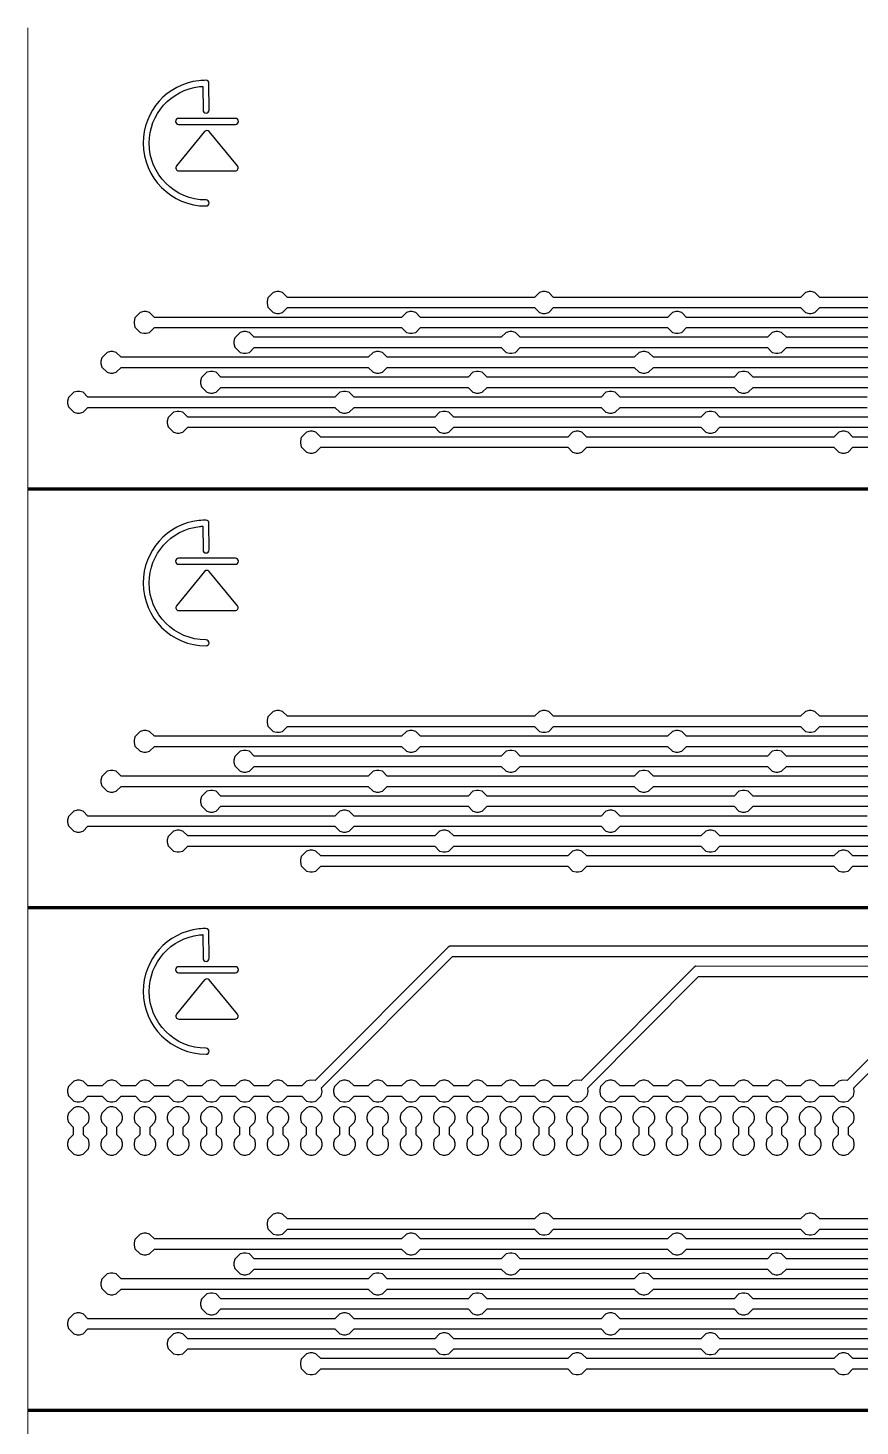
# Model space of a CAD drawing. Header units: millimetres. Extents: x -2 to 222, y 0 to 275.
# Drawn here: x -2 to 77.4, y 141.5 to 275 of the extents above; entities that cross this region are included whole.
import ezdxf

# ---------------------------------------------------------------- set-up
doc = ezdxf.new("R2010")
doc.units = ezdxf.units.MM
doc.layers.get('0').update_dxf_attribs({"linetype": 'CONTINUOUS', "lineweight": 5, "true_color": 0xffffff})
for name, color, linetype, lineweight, true_color in [('bottom', 1, 'CONTINUOUS', 25, 0xff0000), ('he_logo', 7, 'CONTINUOUS', 25, 0x000000), ('rezanje', 3, 'CONTINUOUS', 200, 0x00ff00)]:
    doc.layers.add(name, color=color, linetype=linetype, lineweight=lineweight, true_color=true_color)

msp = doc.modelspace()

# ---------------------------------------------------------------- linework, layer by layer
msp.add_line((-2, 0), (-2, 275))
at = {"layer": 'bottom'}
for points in [[(97.155, 249.272), (73.575333, 249.272), (73.109667, 249.737667), (72.771, 249.822333), (72.559333, 249.822333), (72.220667, 249.737667), (71.755, 249.272), (48.175333, 249.272), (47.709667, 249.737667), (47.371, 249.822333), (47.159333, 249.822333), (46.820667, 249.737667), (46.355, 249.272), (22.775333, 249.272), (22.309667, 249.737667), (21.971, 249.822333), (21.759333, 249.822333), (21.420667, 249.737667), (20.912667, 249.229667), (20.828, 248.891), (20.828, 248.679333), (20.912667, 248.340667), (21.420667, 247.832667), (21.759333, 247.748), (21.971, 247.748), (22.309667, 247.832667), (22.775333, 248.298333), (46.355, 248.298333), (46.820667, 247.832667), (47.159333, 247.748), (47.371, 247.748), (47.709667, 247.832667), (48.175333, 248.298333), (71.755, 248.298333), (72.220667, 247.832667), (72.559333, 247.748), (72.771, 247.748), (73.109667, 247.832667), (73.575333, 248.298333), (97.155, 248.298333)], [(84.455, 247.367), (60.875333, 247.367), (60.409667, 247.832667), (60.071, 247.917333), (59.859333, 247.917333), (59.520667, 247.832667), (59.055, 247.367), (35.475333, 247.367), (35.009667, 247.832667), (34.671, 247.917333), (34.459333, 247.917333), (34.120667, 247.832667), (33.655, 247.367), (10.075333, 247.367), (9.609667, 247.832667), (9.271, 247.917333), (9.059333, 247.917333), (8.720667, 247.832667), (8.212667, 247.324667), (8.128, 246.986), (8.128, 246.774333), (8.212667, 246.435667), (8.720667, 245.927667), (9.059333, 245.843), (9.271, 245.843), (9.609667, 245.927667), (10.075333, 246.393333), (33.655, 246.393333), (34.120667, 245.927667), (34.459333, 245.843), (34.671, 245.843), (35.009667, 245.927667), (35.475333, 246.393333), (59.055, 246.393333), (59.520667, 245.927667), (59.859333, 245.843), (60.071, 245.843), (60.409667, 245.927667), (60.875333, 246.393333), (84.455, 246.393333)], [(93.98, 245.462), (70.400333, 245.462), (69.934667, 245.927667), (69.596, 246.012333), (69.384333, 246.012333), (69.045667, 245.927667), (68.58, 245.462), (45.000333, 245.462), (44.534667, 245.927667), (44.196, 246.012333), (43.984333, 246.012333), (43.645667, 245.927667), (43.18, 245.462), (19.600333, 245.462), (19.134667, 245.927667), (18.796, 246.012333), (18.584333, 246.012333), (18.245667, 245.927667), (17.737667, 245.419667), (17.653, 245.081), (17.653, 244.869333), (17.737667, 244.530667), (18.245667, 244.022667), (18.584333, 243.938), (18.796, 243.938), (19.134667, 244.022667), (19.600333, 244.488333), (43.18, 244.488333), (43.645667, 244.022667), (43.984333, 243.938), (44.196, 243.938), (44.534667, 244.022667), (45.000333, 244.488333), (68.58, 244.488333), (69.045667, 244.022667), (69.384333, 243.938), (69.596, 243.938), (69.934667, 244.022667), (70.400333, 244.488333), (93.98, 244.488333)], [(81.28, 243.557), (57.700333, 243.557), (57.234667, 244.022667), (56.896, 244.107333), (56.684333, 244.107333), (56.345667, 244.022667), (55.88, 243.557), (32.300333, 243.557), (31.834667, 244.022667), (31.496, 244.107333), (31.284333, 244.107333), (30.945667, 244.022667), (30.48, 243.557), (6.900333, 243.557), (6.434667, 244.022667), (6.096, 244.107333), (5.884333, 244.107333), (5.545667, 244.022667), (5.037667, 243.514667), (4.953, 243.176), (4.953, 242.964333), (5.037667, 242.625667), (5.545667, 242.117667), (5.884333, 242.033), (6.096, 242.033), (6.434667, 242.117667), (6.900333, 242.583333), (30.48, 242.583333), (30.945667, 242.117667), (31.284333, 242.033), (31.496, 242.033), (31.834667, 242.117667), (32.300333, 242.583333), (55.88, 242.583333), (56.345667, 242.117667), (56.684333, 242.033), (56.896, 242.033), (57.234667, 242.117667), (57.700333, 242.583333), (81.28, 242.583333)], [(90.805, 241.652), (67.225333, 241.652), (66.759667, 242.117667), (66.421, 242.202333), (66.209333, 242.202333), (65.870667, 242.117667), (65.405, 241.652), (41.825333, 241.652), (41.359667, 242.117667), (41.021, 242.202333), (40.809333, 242.202333), (40.470667, 242.117667), (40.005, 241.652), (16.425333, 241.652), (15.959667, 242.117667), (15.621, 242.202333), (15.409333, 242.202333), (15.070667, 242.117667), (14.562667, 241.609667), (14.478, 241.271), (14.478, 241.059333), (14.562667, 240.720667), (15.070667, 240.212667), (15.409333, 240.128), (15.621, 240.128), (15.959667, 240.212667), (16.425333, 240.678333), (40.005, 240.678333), (40.470667, 240.212667), (40.809333, 240.128), (41.021, 240.128), (41.359667, 240.212667), (41.825333, 240.678333), (65.405, 240.678333), (65.870667, 240.212667), (66.209333, 240.128), (66.421, 240.128), (66.759667, 240.212667), (67.225333, 240.678333), (90.805, 240.678333)], [(78.105, 239.747), (54.525333, 239.747), (54.059667, 240.212667), (53.721, 240.297333), (53.509333, 240.297333), (53.170667, 240.212667), (52.705, 239.747), (29.125333, 239.747), (28.659667, 240.212667), (28.321, 240.297333), (28.109333, 240.297333), (27.770667, 240.212667), (27.305, 239.747), (3.725333, 239.747), (3.259667, 240.212667), (2.921, 240.297333), (2.709333, 240.297333), (2.370667, 240.212667), (1.862667, 239.704667), (1.778, 239.366), (1.778, 239.154333), (1.862667, 238.815667), (2.370667, 238.307667), (2.709333, 238.223), (2.921, 238.223), (3.259667, 238.307667), (3.725333, 238.773333), (27.305, 238.773333), (27.770667, 238.307667), (28.109333, 238.223), (28.321, 238.223), (28.659667, 238.307667), (29.125333, 238.773333), (52.705, 238.773333), (53.170667, 238.307667), (53.509333, 238.223), (53.721, 238.223), (54.059667, 238.307667), (54.525333, 238.773333), (78.105, 238.773333)], [(87.63, 237.842), (64.050333, 237.842), (63.584667, 238.307667), (63.246, 238.392333), (63.034333, 238.392333), (62.695667, 238.307667), (62.23, 237.842), (38.650333, 237.842), (38.184667, 238.307667), (37.846, 238.392333), (37.634333, 238.392333), (37.295667, 238.307667), (36.83, 237.842), (13.250333, 237.842), (12.784667, 238.307667), (12.446, 238.392333), (12.234333, 238.392333), (11.895667, 238.307667), (11.387667, 237.799667), (11.303, 237.461), (11.303, 237.249333), (11.387667, 236.910667), (11.895667, 236.402667), (12.234333, 236.318), (12.446, 236.318), (12.784667, 236.402667), (13.250333, 236.868333), (36.83, 236.868333), (37.295667, 236.402667), (37.634333, 236.318), (37.846, 236.318), (38.184667, 236.402667), (38.650333, 236.868333), (62.23, 236.868333), (62.695667, 236.402667), (63.034333, 236.318), (63.246, 236.318), (63.584667, 236.402667), (64.050333, 236.868333), (87.63, 236.868333)], [(100.33, 235.937), (76.750333, 235.937), (76.284667, 236.402667), (75.946, 236.487333), (75.734333, 236.487333), (75.395667, 236.402667), (74.93, 235.937), (51.350333, 235.937), (50.884667, 236.402667), (50.546, 236.487333), (50.334333, 236.487333), (49.995667, 236.402667), (49.53, 235.937), (25.950333, 235.937), (25.484667, 236.402667), (25.146, 236.487333), (24.934333, 236.487333), (24.595667, 236.402667), (24.087667, 235.894667), (24.003, 235.556), (24.003, 235.344333), (24.087667, 235.005667), (24.595667, 234.497667), (24.934333, 234.413), (25.146, 234.413), (25.484667, 234.497667), (25.950333, 234.963333), (49.53, 234.963333), (49.995667, 234.497667), (50.334333, 234.413), (50.546, 234.413), (50.884667, 234.497667), (51.350333, 234.963333), (74.93, 234.963333), (75.395667, 234.497667), (75.734333, 234.413), (75.946, 234.413), (76.284667, 234.497667), (76.750333, 234.963333), (100.33, 234.963333)], [(97.155, 209.272), (73.575333, 209.272), (73.109667, 209.737667), (72.771, 209.822333), (72.559333, 209.822333), (72.220667, 209.737667), (71.755, 209.272), (48.175333, 209.272), (47.709667, 209.737667), (47.371, 209.822333), (47.159333, 209.822333), (46.820667, 209.737667), (46.355, 209.272), (22.775333, 209.272), (22.309667, 209.737667), (21.971, 209.822333), (21.759333, 209.822333), (21.420667, 209.737667), (20.912667, 209.229667), (20.828, 208.891), (20.828, 208.679333), (20.912667, 208.340667), (21.420667, 207.832667), (21.759333, 207.748), (21.971, 207.748), (22.309667, 207.832667), (22.775333, 208.298333), (46.355, 208.298333), (46.820667, 207.832667), (47.159333, 207.748), (47.371, 207.748), (47.709667, 207.832667), (48.175333, 208.298333), (71.755, 208.298333), (72.220667, 207.832667), (72.559333, 207.748), (72.771, 207.748), (73.109667, 207.832667), (73.575333, 208.298333), (97.155, 208.298333)], [(84.455, 207.367), (60.875333, 207.367), (60.409667, 207.832667), (60.071, 207.917333), (59.859333, 207.917333), (59.520667, 207.832667), (59.055, 207.367), (35.475333, 207.367), (35.009667, 207.832667), (34.671, 207.917333), (34.459333, 207.917333), (34.120667, 207.832667), (33.655, 207.367), (10.075333, 207.367), (9.609667, 207.832667), (9.271, 207.917333), (9.059333, 207.917333), (8.720667, 207.832667), (8.212667, 207.324667), (8.128, 206.986), (8.128, 206.774333), (8.212667, 206.435667), (8.720667, 205.927667), (9.059333, 205.843), (9.271, 205.843), (9.609667, 205.927667), (10.075333, 206.393333), (33.655, 206.393333), (34.120667, 205.927667), (34.459333, 205.843), (34.671, 205.843), (35.009667, 205.927667), (35.475333, 206.393333), (59.055, 206.393333), (59.520667, 205.927667), (59.859333, 205.843), (60.071, 205.843), (60.409667, 205.927667), (60.875333, 206.393333), (84.455, 206.393333)], [(93.98, 205.462), (70.400333, 205.462), (69.934667, 205.927667), (69.596, 206.012333), (69.384333, 206.012333), (69.045667, 205.927667), (68.58, 205.462), (45.000333, 205.462), (44.534667, 205.927667), (44.196, 206.012333), (43.984333, 206.012333), (43.645667, 205.927667), (43.18, 205.462), (19.600333, 205.462), (19.134667, 205.927667), (18.796, 206.012333), (18.584333, 206.012333), (18.245667, 205.927667), (17.737667, 205.419667), (17.653, 205.081), (17.653, 204.869333), (17.737667, 204.530667), (18.245667, 204.022667), (18.584333, 203.938), (18.796, 203.938), (19.134667, 204.022667), (19.600333, 204.488333), (43.18, 204.488333), (43.645667, 204.022667), (43.984333, 203.938), (44.196, 203.938), (44.534667, 204.022667), (45.000333, 204.488333), (68.58, 204.488333), (69.045667, 204.022667), (69.384333, 203.938), (69.596, 203.938), (69.934667, 204.022667), (70.400333, 204.488333), (93.98, 204.488333)], [(81.28, 203.557), (57.700333, 203.557), (57.234667, 204.022667), (56.896, 204.107333), (56.684333, 204.107333), (56.345667, 204.022667), (55.88, 203.557), (32.300333, 203.557), (31.834667, 204.022667), (31.496, 204.107333), (31.284333, 204.107333), (30.945667, 204.022667), (30.48, 203.557), (6.900333, 203.557), (6.434667, 204.022667), (6.096, 204.107333), (5.884333, 204.107333), (5.545667, 204.022667), (5.037667, 203.514667), (4.953, 203.176), (4.953, 202.964333), (5.037667, 202.625667), (5.545667, 202.117667), (5.884333, 202.033), (6.096, 202.033), (6.434667, 202.117667), (6.900333, 202.583333), (30.48, 202.583333), (30.945667, 202.117667), (31.284333, 202.033), (31.496, 202.033), (31.834667, 202.117667), (32.300333, 202.583333), (55.88, 202.583333), (56.345667, 202.117667), (56.684333, 202.033), (56.896, 202.033), (57.234667, 202.117667), (57.700333, 202.583333), (81.28, 202.583333)], [(90.805, 201.652), (67.225333, 201.652), (66.759667, 202.117667), (66.421, 202.202333), (66.209333, 202.202333), (65.870667, 202.117667), (65.405, 201.652), (41.825333, 201.652), (41.359667, 202.117667), (41.021, 202.202333), (40.809333, 202.202333), (40.470667, 202.117667), (40.005, 201.652), (16.425333, 201.652), (15.959667, 202.117667), (15.621, 202.202333), (15.409333, 202.202333), (15.070667, 202.117667), (14.562667, 201.609667), (14.478, 201.271), (14.478, 201.059333), (14.562667, 200.720667), (15.070667, 200.212667), (15.409333, 200.128), (15.621, 200.128), (15.959667, 200.212667), (16.425333, 200.678333), (40.005, 200.678333), (40.470667, 200.212667), (40.809333, 200.128), (41.021, 200.128), (41.359667, 200.212667), (41.825333, 200.678333), (65.405, 200.678333), (65.870667, 200.212667), (66.209333, 200.128), (66.421, 200.128), (66.759667, 200.212667), (67.225333, 200.678333), (90.805, 200.678333)], [(78.105, 199.747), (54.525333, 199.747), (54.059667, 200.212667), (53.721, 200.297333), (53.509333, 200.297333), (53.170667, 200.212667), (52.705, 199.747), (29.125333, 199.747), (28.659667, 200.212667), (28.321, 200.297333), (28.109333, 200.297333), (27.770667, 200.212667), (27.305, 199.747), (3.725333, 199.747), (3.259667, 200.212667), (2.921, 200.297333), (2.709333, 200.297333), (2.370667, 200.212667), (1.862667, 199.704667), (1.778, 199.366), (1.778, 199.154333), (1.862667, 198.815667), (2.370667, 198.307667), (2.709333, 198.223), (2.921, 198.223), (3.259667, 198.307667), (3.725333, 198.773333), (27.305, 198.773333), (27.770667, 198.307667), (28.109333, 198.223), (28.321, 198.223), (28.659667, 198.307667), (29.125333, 198.773333), (52.705, 198.773333), (53.170667, 198.307667), (53.509333, 198.223), (53.721, 198.223), (54.059667, 198.307667), (54.525333, 198.773333), (78.105, 198.773333)], [(87.63, 197.842), (64.050333, 197.842), (63.584667, 198.307667), (63.246, 198.392333), (63.034333, 198.392333), (62.695667, 198.307667), (62.23, 197.842), (38.650333, 197.842), (38.184667, 198.307667), (37.846, 198.392333), (37.634333, 198.392333), (37.295667, 198.307667), (36.83, 197.842), (13.250333, 197.842), (12.784667, 198.307667), (12.446, 198.392333), (12.234333, 198.392333), (11.895667, 198.307667), (11.387667, 197.799667), (11.303, 197.461), (11.303, 197.249333), (11.387667, 196.910667), (11.895667, 196.402667), (12.234333, 196.318), (12.446, 196.318), (12.784667, 196.402667), (13.250333, 196.868333), (36.83, 196.868333), (37.295667, 196.402667), (37.634333, 196.318), (37.846, 196.318), (38.184667, 196.402667), (38.650333, 196.868333), (62.23, 196.868333), (62.695667, 196.402667), (63.034333, 196.318), (63.246, 196.318), (63.584667, 196.402667), (64.050333, 196.868333), (87.63, 196.868333)], [(100.33, 195.937), (76.750333, 195.937), (76.284667, 196.402667), (75.946, 196.487333), (75.734333, 196.487333), (75.395667, 196.402667), (74.93, 195.937), (51.350333, 195.937), (50.884667, 196.402667), (50.546, 196.487333), (50.334333, 196.487333), (49.995667, 196.402667), (49.53, 195.937), (25.950333, 195.937), (25.484667, 196.402667), (25.146, 196.487333), (24.934333, 196.487333), (24.595667, 196.402667), (24.087667, 195.894667), (24.003, 195.556), (24.003, 195.344333), (24.087667, 195.005667), (24.595667, 194.497667), (24.934333, 194.413), (25.146, 194.413), (25.484667, 194.497667), (25.950333, 194.963333), (49.53, 194.963333), (49.995667, 194.497667), (50.334333, 194.413), (50.546, 194.413), (50.884667, 194.497667), (51.350333, 194.963333), (74.93, 194.963333), (75.395667, 194.497667), (75.734333, 194.413), (75.946, 194.413), (76.284667, 194.497667), (76.750333, 194.963333), (100.33, 194.963333)], [(38.269333, 187.307), (38.269333, 187.307), (38.1, 187.222333), (25.4, 174.48), (24.976667, 174.522333), (24.595667, 174.437667), (24.13, 173.972), (22.775333, 173.972), (22.309667, 174.437667), (21.971, 174.522333), (21.759333, 174.522333), (21.420667, 174.437667), (20.955, 173.972), (19.600333, 173.972), (19.134667, 174.437667), (18.796, 174.522333), (18.584333, 174.522333), (18.245667, 174.437667), (17.78, 173.972), (16.425333, 173.972), (15.959667, 174.437667), (15.621, 174.522333), (15.409333, 174.522333), (15.070667, 174.437667), (14.605, 173.972), (13.250333, 173.972), (12.784667, 174.437667), (12.446, 174.522333), (12.234333, 174.522333), (11.895667, 174.437667), (11.43, 173.972), (10.075333, 173.972), (9.609667, 174.437667), (9.271, 174.522333), (9.059333, 174.522333), (8.720667, 174.437667), (8.255, 173.972), (6.900333, 173.972), (6.434667, 174.437667), (6.096, 174.522333), (5.884333, 174.522333), (5.545667, 174.437667), (5.08, 173.972), (3.725333, 173.972), (3.259667, 174.437667), (2.921, 174.522333), (2.709333, 174.522333), (2.370667, 174.437667), (1.862667, 173.929667), (1.778, 173.591), (1.778, 173.379333), (1.862667, 173.040667), (2.370667, 172.532667), (2.709333, 172.448), (2.921, 172.448), (3.259667, 172.532667), (3.725333, 172.998333), (5.08, 172.998333), (5.545667, 172.532667), (5.884333, 172.448), (6.096, 172.448), (6.434667, 172.532667), (6.900333, 172.998333), (8.255, 172.998333), (8.720667, 172.532667), (9.059333, 172.448), (9.271, 172.448), (9.609667, 172.532667), (10.075333, 172.998333), (11.43, 172.998333), (11.895667, 172.532667), (12.234333, 172.448), (12.446, 172.448), (12.784667, 172.532667), (13.250333, 172.998333), (14.605, 172.998333), (15.070667, 172.532667), (15.409333, 172.448), (15.621, 172.448), (15.959667, 172.532667), (16.425333, 172.998333), (17.78, 172.998333), (18.245667, 172.532667), (18.584333, 172.448), (18.796, 172.448), (19.134667, 172.532667), (19.600333, 172.998333), (20.955, 172.998333), (21.420667, 172.532667), (21.759333, 172.448), (21.971, 172.448), (22.309667, 172.532667), (22.775333, 172.998333), (24.13, 172.998333), (24.595667, 172.532667), (24.934333, 172.448), (25.146, 172.448), (25.484667, 172.532667), (25.992667, 173.040667), (26.077333, 173.421667), (26.035, 173.802667), (38.523333, 186.333333), (212.598, 186.333333)], [(213.106, 187.307), (38.269333, 187.307)], [(61.764333, 185.402), (61.764333, 185.402), (61.595, 185.317333), (50.8, 174.48), (50.376667, 174.522333), (49.995667, 174.437667), (49.53, 173.972), (48.175333, 173.972), (47.709667, 174.437667), (47.371, 174.522333), (47.159333, 174.522333), (46.820667, 174.437667), (46.355, 173.972), (45.000333, 173.972), (44.534667, 174.437667), (44.196, 174.522333), (43.984333, 174.522333), (43.645667, 174.437667), (43.18, 173.972), (41.825333, 173.972), (41.359667, 174.437667), (41.021, 174.522333), (40.809333, 174.522333), (40.470667, 174.437667), (40.005, 173.972), (38.650333, 173.972), (38.184667, 174.437667), (37.846, 174.522333), (37.634333, 174.522333), (37.295667, 174.437667), (36.83, 173.972), (35.475333, 173.972), (35.009667, 174.437667), (34.671, 174.522333), (34.459333, 174.522333), (34.120667, 174.437667), (33.655, 173.972), (32.300333, 173.972), (31.834667, 174.437667), (31.496, 174.522333), (31.284333, 174.522333), (30.945667, 174.437667), (30.48, 173.972), (29.125333, 173.972), (28.659667, 174.437667), (28.321, 174.522333), (28.109333, 174.522333), (27.770667, 174.437667), (27.262667, 173.929667), (27.178, 173.591), (27.178, 173.379333), (27.262667, 173.040667), (27.770667, 172.532667), (28.109333, 172.448), (28.321, 172.448), (28.659667, 172.532667), (29.125333, 172.998333), (30.48, 172.998333), (30.945667, 172.532667), (31.284333, 172.448), (31.496, 172.448), (31.834667, 172.532667), (32.300333, 172.998333), (33.655, 172.998333), (34.120667, 172.532667), (34.459333, 172.448), (34.671, 172.448), (35.009667, 172.532667), (35.475333, 172.998333), (36.83, 172.998333), (37.295667, 172.532667), (37.634333, 172.448), (37.846, 172.448), (38.184667, 172.532667), (38.650333, 172.998333), (40.005, 172.998333), (40.470667, 172.532667), (40.809333, 172.448), (41.021, 172.448), (41.359667, 172.532667), (41.825333, 172.998333), (43.18, 172.998333), (43.645667, 172.532667), (43.984333, 172.448), (44.196, 172.448), (44.534667, 172.532667), (45.000333, 172.998333), (46.355, 172.998333), (46.820667, 172.532667), (47.159333, 172.448), (47.371, 172.448), (47.709667, 172.532667), (48.175333, 172.998333), (49.53, 172.998333), (49.995667, 172.532667), (50.334333, 172.448), (50.546, 172.448), (50.884667, 172.532667), (51.392667, 173.040667), (51.477333, 173.421667), (51.435, 173.802667), (62.018333, 184.428333), (212.217, 184.428333)], [(212.555667, 185.359667), (61.764333, 185.402)], [(85.09, 183.412333), (76.2, 174.48), (75.776667, 174.522333), (75.395667, 174.437667), (74.93, 173.972), (73.575333, 173.972), (73.109667, 174.437667), (72.771, 174.522333), (72.559333, 174.522333), (72.220667, 174.437667), (71.755, 173.972), (70.400333, 173.972), (69.934667, 174.437667), (69.596, 174.522333), (69.384333, 174.522333), (69.045667, 174.437667), (68.58, 173.972), (67.225333, 173.972), (66.759667, 174.437667), (66.421, 174.522333), (66.209333, 174.522333), (65.870667, 174.437667), (65.405, 173.972), (64.050333, 173.972), (63.584667, 174.437667), (63.246, 174.522333), (63.034333, 174.522333), (62.695667, 174.437667), (62.23, 173.972), (60.875333, 173.972), (60.409667, 174.437667), (60.071, 174.522333), (59.859333, 174.522333), (59.520667, 174.437667), (59.055, 173.972), (57.700333, 173.972), (57.234667, 174.437667), (56.896, 174.522333), (56.684333, 174.522333), (56.345667, 174.437667), (55.88, 173.972), (54.525333, 173.972), (54.059667, 174.437667), (53.721, 174.522333), (53.509333, 174.522333), (53.170667, 174.437667), (52.662667, 173.929667), (52.578, 173.591), (52.578, 173.379333), (52.662667, 173.040667), (53.170667, 172.532667), (53.509333, 172.448), (53.721, 172.448), (54.059667, 172.532667), (54.525333, 172.998333), (55.88, 172.998333), (56.345667, 172.532667), (56.684333, 172.448), (56.896, 172.448), (57.234667, 172.532667), (57.700333, 172.998333), (59.055, 172.998333), (59.520667, 172.532667), (59.859333, 172.448), (60.071, 172.448), (60.409667, 172.532667), (60.875333, 172.998333), (62.23, 172.998333), (62.695667, 172.532667), (63.034333, 172.448), (63.246, 172.448), (63.584667, 172.532667), (64.050333, 172.998333), (65.405, 172.998333), (65.870667, 172.532667), (66.209333, 172.448), (66.421, 172.448), (66.759667, 172.532667), (67.225333, 172.998333), (68.58, 172.998333), (69.045667, 172.532667), (69.384333, 172.448), (69.596, 172.448), (69.934667, 172.532667), (70.400333, 172.998333), (71.755, 172.998333), (72.220667, 172.532667), (72.559333, 172.448), (72.771, 172.448), (73.109667, 172.532667), (73.575333, 172.998333), (74.93, 172.998333), (75.395667, 172.532667), (75.734333, 172.448), (75.946, 172.448), (76.284667, 172.532667), (76.792667, 173.040667), (76.877333, 173.421667), (76.835, 173.802667), (85.513333, 182.523333)], [(2.624667, 171.982333), (2.624667, 171.982333), (2.370667, 171.897667), (1.862667, 171.389667), (1.778, 171.051), (1.778, 170.839333), (1.862667, 170.500667), (2.328333, 170.035), (2.328333, 169.315333), (1.862667, 168.849667), (1.778, 168.511), (1.778, 168.299333), (1.862667, 167.960667), (2.370667, 167.452667), (2.709333, 167.368), (2.921, 167.368), (3.259667, 167.452667), (3.767667, 167.960667), (3.852333, 168.299333), (3.852333, 168.511), (3.767667, 168.849667), (3.302, 169.315333), (3.302, 170.035), (3.767667, 170.500667), (3.852333, 170.839333), (3.852333, 171.051), (3.767667, 171.389667), (3.259667, 171.897667), (2.921, 171.982333), (2.624667, 171.982333)], [(5.799667, 171.982333), (5.799667, 171.982333), (5.545667, 171.897667), (5.037667, 171.389667), (4.953, 171.051), (4.953, 170.839333), (5.037667, 170.500667), (5.503333, 170.035), (5.503333, 169.315333), (5.037667, 168.849667), (4.953, 168.511), (4.953, 168.299333), (5.037667, 167.960667), (5.545667, 167.452667), (5.884333, 167.368), (6.096, 167.368), (6.434667, 167.452667), (6.942667, 167.960667), (7.027333, 168.299333), (7.027333, 168.511), (6.942667, 168.849667), (6.477, 169.315333), (6.477, 170.035), (6.942667, 170.500667), (7.027333, 170.839333), (7.027333, 171.051), (6.942667, 171.389667), (6.434667, 171.897667), (6.096, 171.982333), (5.799667, 171.982333)], [(8.974667, 171.982333), (8.974667, 171.982333), (8.720667, 171.897667), (8.212667, 171.389667), (8.128, 171.051), (8.128, 170.839333), (8.212667, 170.500667), (8.678333, 170.035), (8.678333, 169.315333), (8.212667, 168.849667), (8.128, 168.511), (8.128, 168.299333), (8.212667, 167.960667), (8.720667, 167.452667), (9.059333, 167.368), (9.271, 167.368), (9.609667, 167.452667), (10.117667, 167.960667), (10.202333, 168.299333), (10.202333, 168.511), (10.117667, 168.849667), (9.652, 169.315333), (9.652, 170.035), (10.117667, 170.500667), (10.202333, 170.839333), (10.202333, 171.051), (10.117667, 171.389667), (9.609667, 171.897667), (9.271, 171.982333), (8.974667, 171.982333)], [(12.149667, 171.982333), (12.149667, 171.982333), (11.895667, 171.897667), (11.387667, 171.389667), (11.303, 171.051), (11.303, 170.839333), (11.387667, 170.500667), (11.853333, 170.035), (11.853333, 169.315333), (11.387667, 168.849667), (11.303, 168.511), (11.303, 168.299333), (11.387667, 167.960667), (11.895667, 167.452667), (12.234333, 167.368), (12.446, 167.368), (12.784667, 167.452667), (13.292667, 167.960667), (13.377333, 168.299333), (13.377333, 168.511), (13.292667, 168.849667), (12.827, 169.315333), (12.827, 170.035), (13.292667, 170.500667), (13.377333, 170.839333), (13.377333, 171.051), (13.292667, 171.389667), (12.784667, 171.897667), (12.446, 171.982333), (12.149667, 171.982333)], [(15.324667, 171.982333), (15.324667, 171.982333), (15.070667, 171.897667), (14.562667, 171.389667), (14.478, 171.051), (14.478, 170.839333), (14.562667, 170.500667), (15.028333, 170.035), (15.028333, 169.315333), (14.562667, 168.849667), (14.478, 168.511), (14.478, 168.299333), (14.562667, 167.960667), (15.070667, 167.452667), (15.409333, 167.368), (15.621, 167.368), (15.959667, 167.452667), (16.467667, 167.960667), (16.552333, 168.299333), (16.552333, 168.511), (16.467667, 168.849667), (16.002, 169.315333), (16.002, 170.035), (16.467667, 170.500667), (16.552333, 170.839333), (16.552333, 171.051), (16.467667, 171.389667), (15.959667, 171.897667), (15.621, 171.982333), (15.324667, 171.982333)], [(18.499667, 171.982333), (18.499667, 171.982333), (18.245667, 171.897667), (17.737667, 171.389667), (17.653, 171.051), (17.653, 170.839333), (17.737667, 170.500667), (18.203333, 170.035), (18.203333, 169.315333), (17.737667, 168.849667), (17.653, 168.511), (17.653, 168.299333), (17.737667, 167.960667), (18.245667, 167.452667), (18.584333, 167.368), (18.796, 167.368), (19.134667, 167.452667), (19.642667, 167.960667), (19.727333, 168.299333), (19.727333, 168.511), (19.642667, 168.849667), (19.177, 169.315333), (19.177, 170.035), (19.642667, 170.500667), (19.727333, 170.839333), (19.727333, 171.051), (19.642667, 171.389667), (19.134667, 171.897667), (18.796, 171.982333), (18.499667, 171.982333)], [(21.674667, 171.982333), (21.674667, 171.982333), (21.420667, 171.897667), (20.912667, 171.389667), (20.828, 171.051), (20.828, 170.839333), (20.912667, 170.500667), (21.378333, 170.035), (21.378333, 169.315333), (20.912667, 168.849667), (20.828, 168.511), (20.828, 168.299333), (20.912667, 167.960667), (21.420667, 167.452667), (21.759333, 167.368), (21.971, 167.368), (22.309667, 167.452667), (22.817667, 167.960667), (22.902333, 168.299333), (22.902333, 168.511), (22.817667, 168.849667), (22.352, 169.315333), (22.352, 170.035), (22.817667, 170.500667), (22.902333, 170.839333), (22.902333, 171.051), (22.817667, 171.389667), (22.309667, 171.897667), (21.971, 171.982333), (21.674667, 171.982333)], [(24.849667, 171.982333), (24.849667, 171.982333), (24.595667, 171.897667), (24.087667, 171.389667), (24.003, 171.051), (24.003, 170.839333), (24.087667, 170.500667), (24.553333, 170.035), (24.553333, 169.315333), (24.087667, 168.849667), (24.003, 168.511), (24.003, 168.299333), (24.087667, 167.960667), (24.595667, 167.452667), (24.934333, 167.368), (25.146, 167.368), (25.484667, 167.452667), (25.992667, 167.960667), (26.077333, 168.299333), (26.077333, 168.511), (25.992667, 168.849667), (25.527, 169.315333), (25.527, 170.035), (25.992667, 170.500667), (26.077333, 170.839333), (26.077333, 171.051), (25.992667, 171.389667), (25.484667, 171.897667), (25.146, 171.982333), (24.849667, 171.982333)], [(28.024667, 171.982333), (28.024667, 171.982333), (27.770667, 171.897667), (27.262667, 171.389667), (27.178, 171.051), (27.178, 170.839333), (27.262667, 170.500667), (27.728333, 170.035), (27.728333, 169.315333), (27.262667, 168.849667), (27.178, 168.511), (27.178, 168.299333), (27.262667, 167.960667), (27.770667, 167.452667), (28.109333, 167.368), (28.321, 167.368), (28.659667, 167.452667), (29.167667, 167.960667), (29.252333, 168.299333), (29.252333, 168.511), (29.167667, 168.849667), (28.702, 169.315333), (28.702, 170.035), (29.167667, 170.500667), (29.252333, 170.839333), (29.252333, 171.051), (29.167667, 171.389667), (28.659667, 171.897667), (28.321, 171.982333), (28.024667, 171.982333)], [(31.199667, 171.982333), (31.199667, 171.982333), (30.945667, 171.897667), (30.437667, 171.389667), (30.353, 171.051), (30.353, 170.839333), (30.437667, 170.500667), (30.903333, 170.035), (30.903333, 169.315333), (30.437667, 168.849667), (30.353, 168.511), (30.353, 168.299333), (30.437667, 167.960667), (30.945667, 167.452667), (31.284333, 167.368), (31.496, 167.368), (31.834667, 167.452667), (32.342667, 167.960667), (32.427333, 168.299333), (32.427333, 168.511), (32.342667, 168.849667), (31.877, 169.315333), (31.877, 170.035), (32.342667, 170.500667), (32.427333, 170.839333), (32.427333, 171.051), (32.342667, 171.389667), (31.834667, 171.897667), (31.496, 171.982333), (31.199667, 171.982333)], [(34.374667, 171.982333), (34.374667, 171.982333), (34.120667, 171.897667), (33.612667, 171.389667), (33.528, 171.051), (33.528, 170.839333), (33.612667, 170.500667), (34.078333, 170.035), (34.078333, 169.315333), (33.612667, 168.849667), (33.528, 168.511), (33.528, 168.299333), (33.612667, 167.960667), (34.120667, 167.452667), (34.459333, 167.368), (34.671, 167.368), (35.009667, 167.452667), (35.517667, 167.960667), (35.602333, 168.299333), (35.602333, 168.511), (35.517667, 168.849667), (35.052, 169.315333), (35.052, 170.035), (35.517667, 170.500667), (35.602333, 170.839333), (35.602333, 171.051), (35.517667, 171.389667), (35.009667, 171.897667), (34.671, 171.982333), (34.374667, 171.982333)], [(37.549667, 171.982333), (37.549667, 171.982333), (37.295667, 171.897667), (36.787667, 171.389667), (36.703, 171.051), (36.703, 170.839333), (36.787667, 170.500667), (37.253333, 170.035), (37.253333, 169.315333), (36.787667, 168.849667), (36.703, 168.511), (36.703, 168.299333), (36.787667, 167.960667), (37.295667, 167.452667), (37.634333, 167.368), (37.846, 167.368), (38.184667, 167.452667), (38.692667, 167.960667), (38.777333, 168.299333), (38.777333, 168.511), (38.692667, 168.849667), (38.227, 169.315333), (38.227, 170.035), (38.692667, 170.500667), (38.777333, 170.839333), (38.777333, 171.051), (38.692667, 171.389667), (38.184667, 171.897667), (37.846, 171.982333), (37.549667, 171.982333)], [(40.724667, 171.982333), (40.724667, 171.982333), (40.470667, 171.897667), (39.962667, 171.389667), (39.878, 171.051), (39.878, 170.839333), (39.962667, 170.500667), (40.428333, 170.035), (40.428333, 169.315333), (39.962667, 168.849667), (39.878, 168.511), (39.878, 168.299333), (39.962667, 167.960667), (40.470667, 167.452667), (40.809333, 167.368), (41.021, 167.368), (41.359667, 167.452667), (41.867667, 167.960667), (41.952333, 168.299333), (41.952333, 168.511), (41.867667, 168.849667), (41.402, 169.315333), (41.402, 170.035), (41.867667, 170.500667), (41.952333, 170.839333), (41.952333, 171.051), (41.867667, 171.389667), (41.359667, 171.897667), (41.021, 171.982333), (40.724667, 171.982333)], [(43.899667, 171.982333), (43.899667, 171.982333), (43.645667, 171.897667), (43.137667, 171.389667), (43.053, 171.051), (43.053, 170.839333), (43.137667, 170.500667), (43.603333, 170.035), (43.603333, 169.315333), (43.137667, 168.849667), (43.053, 168.511), (43.053, 168.299333), (43.137667, 167.960667), (43.645667, 167.452667), (43.984333, 167.368), (44.196, 167.368), (44.534667, 167.452667), (45.042667, 167.960667), (45.127333, 168.299333), (45.127333, 168.511), (45.042667, 168.849667), (44.577, 169.315333), (44.577, 170.035), (45.042667, 170.500667), (45.127333, 170.839333), (45.127333, 171.051), (45.042667, 171.389667), (44.534667, 171.897667), (44.196, 171.982333), (43.899667, 171.982333)], [(47.074667, 171.982333), (47.074667, 171.982333), (46.820667, 171.897667), (46.312667, 171.389667), (46.228, 171.051), (46.228, 170.839333), (46.312667, 170.500667), (46.778333, 170.035), (46.778333, 169.315333), (46.312667, 168.849667), (46.228, 168.511), (46.228, 168.299333), (46.312667, 167.960667), (46.820667, 167.452667), (47.159333, 167.368), (47.371, 167.368), (47.709667, 167.452667), (48.217667, 167.960667), (48.302333, 168.299333), (48.302333, 168.511), (48.217667, 168.849667), (47.752, 169.315333), (47.752, 170.035), (48.217667, 170.500667), (48.302333, 170.839333), (48.302333, 171.051), (48.217667, 171.389667), (47.709667, 171.897667), (47.371, 171.982333), (47.074667, 171.982333)], [(50.249667, 171.982333), (50.249667, 171.982333), (49.995667, 171.897667), (49.487667, 171.389667), (49.403, 171.051), (49.403, 170.839333), (49.487667, 170.500667), (49.953333, 170.035), (49.953333, 169.315333), (49.487667, 168.849667), (49.403, 168.511), (49.403, 168.299333), (49.487667, 167.960667), (49.995667, 167.452667), (50.334333, 167.368), (50.546, 167.368), (50.884667, 167.452667), (51.392667, 167.960667), (51.477333, 168.299333), (51.477333, 168.511), (51.392667, 168.849667), (50.927, 169.315333), (50.927, 170.035), (51.392667, 170.500667), (51.477333, 170.839333), (51.477333, 171.051), (51.392667, 171.389667), (50.884667, 171.897667), (50.546, 171.982333), (50.249667, 171.982333)], [(53.424667, 171.982333), (53.424667, 171.982333), (53.170667, 171.897667), (52.662667, 171.389667), (52.578, 171.051), (52.578, 170.839333), (52.662667, 170.500667), (53.128333, 170.035), (53.128333, 169.315333), (52.662667, 168.849667), (52.578, 168.511), (52.578, 168.299333), (52.662667, 167.960667), (53.170667, 167.452667), (53.509333, 167.368), (53.721, 167.368), (54.059667, 167.452667), (54.567667, 167.960667), (54.652333, 168.299333), (54.652333, 168.511), (54.567667, 168.849667), (54.102, 169.315333), (54.102, 170.035), (54.567667, 170.500667), (54.652333, 170.839333), (54.652333, 171.051), (54.567667, 171.389667), (54.059667, 171.897667), (53.721, 171.982333), (53.424667, 171.982333)], [(56.599667, 171.982333), (56.599667, 171.982333), (56.345667, 171.897667), (55.837667, 171.389667), (55.753, 171.051), (55.753, 170.839333), (55.837667, 170.500667), (56.303333, 170.035), (56.303333, 169.315333), (55.837667, 168.849667), (55.753, 168.511), (55.753, 168.299333), (55.837667, 167.960667), (56.345667, 167.452667), (56.684333, 167.368), (56.896, 167.368), (57.234667, 167.452667), (57.742667, 167.960667), (57.827333, 168.299333), (57.827333, 168.511), (57.742667, 168.849667), (57.277, 169.315333), (57.277, 170.035), (57.742667, 170.500667), (57.827333, 170.839333), (57.827333, 171.051), (57.742667, 171.389667), (57.234667, 171.897667), (56.896, 171.982333), (56.599667, 171.982333)], [(59.774667, 171.982333), (59.774667, 171.982333), (59.520667, 171.897667), (59.012667, 171.389667), (58.928, 171.051), (58.928, 170.839333), (59.012667, 170.500667), (59.478333, 170.035), (59.478333, 169.315333), (59.012667, 168.849667), (58.928, 168.511), (58.928, 168.299333), (59.012667, 167.960667), (59.520667, 167.452667), (59.859333, 167.368), (60.071, 167.368), (60.409667, 167.452667), (60.917667, 167.960667), (61.002333, 168.299333), (61.002333, 168.511), (60.917667, 168.849667), (60.452, 169.315333), (60.452, 170.035), (60.917667, 170.500667), (61.002333, 170.839333), (61.002333, 171.051), (60.917667, 171.389667), (60.409667, 171.897667), (60.071, 171.982333), (59.774667, 171.982333)], [(62.949667, 171.982333), (62.949667, 171.982333), (62.695667, 171.897667), (62.187667, 171.389667), (62.103, 171.051), (62.103, 170.839333), (62.187667, 170.500667), (62.653333, 170.035), (62.653333, 169.315333), (62.187667, 168.849667), (62.103, 168.511), (62.103, 168.299333), (62.187667, 167.960667), (62.695667, 167.452667), (63.034333, 167.368), (63.246, 167.368), (63.584667, 167.452667), (64.092667, 167.960667), (64.177333, 168.299333), (64.177333, 168.511), (64.092667, 168.849667), (63.627, 169.315333), (63.627, 170.035), (64.092667, 170.500667), (64.177333, 170.839333), (64.177333, 171.051), (64.092667, 171.389667), (63.584667, 171.897667), (63.246, 171.982333), (62.949667, 171.982333)], [(66.124667, 171.982333), (66.124667, 171.982333), (65.870667, 171.897667), (65.362667, 171.389667), (65.278, 171.051), (65.278, 170.839333), (65.362667, 170.500667), (65.828333, 170.035), (65.828333, 169.315333), (65.362667, 168.849667), (65.278, 168.511), (65.278, 168.299333), (65.362667, 167.960667), (65.870667, 167.452667), (66.209333, 167.368), (66.421, 167.368), (66.759667, 167.452667), (67.267667, 167.960667), (67.352333, 168.299333), (67.352333, 168.511), (67.267667, 168.849667), (66.802, 169.315333), (66.802, 170.035), (67.267667, 170.500667), (67.352333, 170.839333), (67.352333, 171.051), (67.267667, 171.389667), (66.759667, 171.897667), (66.421, 171.982333), (66.124667, 171.982333)], [(69.299667, 171.982333), (69.299667, 171.982333), (69.045667, 171.897667), (68.537667, 171.389667), (68.453, 171.051), (68.453, 170.839333), (68.537667, 170.500667), (69.003333, 170.035), (69.003333, 169.315333), (68.537667, 168.849667), (68.453, 168.511), (68.453, 168.299333), (68.537667, 167.960667), (69.045667, 167.452667), (69.384333, 167.368), (69.596, 167.368), (69.934667, 167.452667), (70.442667, 167.960667), (70.527333, 168.299333), (70.527333, 168.511), (70.442667, 168.849667), (69.977, 169.315333), (69.977, 170.035), (70.442667, 170.500667), (70.527333, 170.839333), (70.527333, 171.051), (70.442667, 171.389667), (69.934667, 171.897667), (69.596, 171.982333), (69.299667, 171.982333)], [(72.474667, 171.982333), (72.474667, 171.982333), (72.220667, 171.897667), (71.712667, 171.389667), (71.628, 171.051), (71.628, 170.839333), (71.712667, 170.500667), (72.178333, 170.035), (72.178333, 169.315333), (71.712667, 168.849667), (71.628, 168.511), (71.628, 168.299333), (71.712667, 167.960667), (72.220667, 167.452667), (72.559333, 167.368), (72.771, 167.368), (73.109667, 167.452667), (73.617667, 167.960667), (73.702333, 168.299333), (73.702333, 168.511), (73.617667, 168.849667), (73.152, 169.315333), (73.152, 170.035), (73.617667, 170.500667), (73.702333, 170.839333), (73.702333, 171.051), (73.617667, 171.389667), (73.109667, 171.897667), (72.771, 171.982333), (72.474667, 171.982333)], [(75.649667, 171.982333), (75.649667, 171.982333), (75.395667, 171.897667), (74.887667, 171.389667), (74.803, 171.051), (74.803, 170.839333), (74.887667, 170.500667), (75.353333, 170.035), (75.353333, 169.315333), (74.887667, 168.849667), (74.803, 168.511), (74.803, 168.299333), (74.887667, 167.960667), (75.395667, 167.452667), (75.734333, 167.368), (75.946, 167.368), (76.284667, 167.452667), (76.792667, 167.960667), (76.877333, 168.299333), (76.877333, 168.511), (76.792667, 168.849667), (76.327, 169.315333), (76.327, 170.035), (76.792667, 170.500667), (76.877333, 170.839333), (76.877333, 171.051), (76.792667, 171.389667), (76.284667, 171.897667), (75.946, 171.982333), (75.649667, 171.982333)], [(97.155, 161.272), (73.575333, 161.272), (73.109667, 161.737667), (72.771, 161.822333), (72.559333, 161.822333), (72.220667, 161.737667), (71.755, 161.272), (48.175333, 161.272), (47.709667, 161.737667), (47.371, 161.822333), (47.159333, 161.822333), (46.820667, 161.737667), (46.355, 161.272), (22.775333, 161.272), (22.309667, 161.737667), (21.971, 161.822333), (21.759333, 161.822333), (21.420667, 161.737667), (20.912667, 161.229667), (20.828, 160.891), (20.828, 160.679333), (20.912667, 160.340667), (21.420667, 159.832667), (21.759333, 159.748), (21.971, 159.748), (22.309667, 159.832667), (22.775333, 160.298333), (46.355, 160.298333), (46.820667, 159.832667), (47.159333, 159.748), (47.371, 159.748), (47.709667, 159.832667), (48.175333, 160.298333), (71.755, 160.298333), (72.220667, 159.832667), (72.559333, 159.748), (72.771, 159.748), (73.109667, 159.832667), (73.575333, 160.298333), (97.155, 160.298333)], [(84.455, 159.367), (60.875333, 159.367), (60.409667, 159.832667), (60.071, 159.917333), (59.859333, 159.917333), (59.520667, 159.832667), (59.055, 159.367), (35.475333, 159.367), (35.009667, 159.832667), (34.671, 159.917333), (34.459333, 159.917333), (34.120667, 159.832667), (33.655, 159.367), (10.075333, 159.367), (9.609667, 159.832667), (9.271, 159.917333), (9.059333, 159.917333), (8.720667, 159.832667), (8.212667, 159.324667), (8.128, 158.986), (8.128, 158.774333), (8.212667, 158.435667), (8.720667, 157.927667), (9.059333, 157.843), (9.271, 157.843), (9.609667, 157.927667), (10.075333, 158.393333), (33.655, 158.393333), (34.120667, 157.927667), (34.459333, 157.843), (34.671, 157.843), (35.009667, 157.927667), (35.475333, 158.393333), (59.055, 158.393333), (59.520667, 157.927667), (59.859333, 157.843), (60.071, 157.843), (60.409667, 157.927667), (60.875333, 158.393333), (84.455, 158.393333)], [(93.98, 157.462), (70.400333, 157.462), (69.934667, 157.927667), (69.596, 158.012333), (69.384333, 158.012333), (69.045667, 157.927667), (68.58, 157.462), (45.000333, 157.462), (44.534667, 157.927667), (44.196, 158.012333), (43.984333, 158.012333), (43.645667, 157.927667), (43.18, 157.462), (19.600333, 157.462), (19.134667, 157.927667), (18.796, 158.012333), (18.584333, 158.012333), (18.245667, 157.927667), (17.737667, 157.419667), (17.653, 157.081), (17.653, 156.869333), (17.737667, 156.530667), (18.245667, 156.022667), (18.584333, 155.938), (18.796, 155.938), (19.134667, 156.022667), (19.600333, 156.488333), (43.18, 156.488333), (43.645667, 156.022667), (43.984333, 155.938), (44.196, 155.938), (44.534667, 156.022667), (45.000333, 156.488333), (68.58, 156.488333), (69.045667, 156.022667), (69.384333, 155.938), (69.596, 155.938), (69.934667, 156.022667), (70.400333, 156.488333), (93.98, 156.488333)], [(81.28, 155.557), (57.700333, 155.557), (57.234667, 156.022667), (56.896, 156.107333), (56.684333, 156.107333), (56.345667, 156.022667), (55.88, 155.557), (32.300333, 155.557), (31.834667, 156.022667), (31.496, 156.107333), (31.284333, 156.107333), (30.945667, 156.022667), (30.48, 155.557), (6.900333, 155.557), (6.434667, 156.022667), (6.096, 156.107333), (5.884333, 156.107333), (5.545667, 156.022667), (5.037667, 155.514667), (4.953, 155.176), (4.953, 154.964333), (5.037667, 154.625667), (5.545667, 154.117667), (5.884333, 154.033), (6.096, 154.033), (6.434667, 154.117667), (6.900333, 154.583333), (30.48, 154.583333), (30.945667, 154.117667), (31.284333, 154.033), (31.496, 154.033), (31.834667, 154.117667), (32.300333, 154.583333), (55.88, 154.583333), (56.345667, 154.117667), (56.684333, 154.033), (56.896, 154.033), (57.234667, 154.117667), (57.700333, 154.583333), (81.28, 154.583333)], [(90.805, 153.652), (67.225333, 153.652), (66.759667, 154.117667), (66.421, 154.202333), (66.209333, 154.202333), (65.870667, 154.117667), (65.405, 153.652), (41.825333, 153.652), (41.359667, 154.117667), (41.021, 154.202333), (40.809333, 154.202333), (40.470667, 154.117667), (40.005, 153.652), (16.425333, 153.652), (15.959667, 154.117667), (15.621, 154.202333), (15.409333, 154.202333), (15.070667, 154.117667), (14.562667, 153.609667), (14.478, 153.271), (14.478, 153.059333), (14.562667, 152.720667), (15.070667, 152.212667), (15.409333, 152.128), (15.621, 152.128), (15.959667, 152.212667), (16.425333, 152.678333), (40.005, 152.678333), (40.470667, 152.212667), (40.809333, 152.128), (41.021, 152.128), (41.359667, 152.212667), (41.825333, 152.678333), (65.405, 152.678333), (65.870667, 152.212667), (66.209333, 152.128), (66.421, 152.128), (66.759667, 152.212667), (67.225333, 152.678333), (90.805, 152.678333)], [(78.105, 151.747), (54.525333, 151.747), (54.059667, 152.212667), (53.721, 152.297333), (53.509333, 152.297333), (53.170667, 152.212667), (52.705, 151.747), (29.125333, 151.747), (28.659667, 152.212667), (28.321, 152.297333), (28.109333, 152.297333), (27.770667, 152.212667), (27.305, 151.747), (3.725333, 151.747), (3.259667, 152.212667), (2.921, 152.297333), (2.709333, 152.297333), (2.370667, 152.212667), (1.862667, 151.704667), (1.778, 151.366), (1.778, 151.154333), (1.862667, 150.815667), (2.370667, 150.307667), (2.709333, 150.223), (2.921, 150.223), (3.259667, 150.307667), (3.725333, 150.773333), (27.305, 150.773333), (27.770667, 150.307667), (28.109333, 150.223), (28.321, 150.223), (28.659667, 150.307667), (29.125333, 150.773333), (52.705, 150.773333), (53.170667, 150.307667), (53.509333, 150.223), (53.721, 150.223), (54.059667, 150.307667), (54.525333, 150.773333), (78.105, 150.773333)], [(87.63, 149.842), (64.050333, 149.842), (63.584667, 150.307667), (63.246, 150.392333), (63.034333, 150.392333), (62.695667, 150.307667), (62.23, 149.842), (38.650333, 149.842), (38.184667, 150.307667), (37.846, 150.392333), (37.634333, 150.392333), (37.295667, 150.307667), (36.83, 149.842), (13.250333, 149.842), (12.784667, 150.307667), (12.446, 150.392333), (12.234333, 150.392333), (11.895667, 150.307667), (11.387667, 149.799667), (11.303, 149.461), (11.303, 149.249333), (11.387667, 148.910667), (11.895667, 148.402667), (12.234333, 148.318), (12.446, 148.318), (12.784667, 148.402667), (13.250333, 148.868333), (36.83, 148.868333), (37.295667, 148.402667), (37.634333, 148.318), (37.846, 148.318), (38.184667, 148.402667), (38.650333, 148.868333), (62.23, 148.868333), (62.695667, 148.402667), (63.034333, 148.318), (63.246, 148.318), (63.584667, 148.402667), (64.050333, 148.868333), (87.63, 148.868333)], [(100.33, 147.937), (76.750333, 147.937), (76.284667, 148.402667), (75.946, 148.487333), (75.734333, 148.487333), (75.395667, 148.402667), (74.93, 147.937), (51.350333, 147.937), (50.884667, 148.402667), (50.546, 148.487333), (50.334333, 148.487333), (49.995667, 148.402667), (49.53, 147.937), (25.950333, 147.937), (25.484667, 148.402667), (25.146, 148.487333), (24.934333, 148.487333), (24.595667, 148.402667), (24.087667, 147.894667), (24.003, 147.556), (24.003, 147.344333), (24.087667, 147.005667), (24.595667, 146.497667), (24.934333, 146.413), (25.146, 146.413), (25.484667, 146.497667), (25.950333, 146.963333), (49.53, 146.963333), (49.995667, 146.497667), (50.334333, 146.413), (50.546, 146.413), (50.884667, 146.497667), (51.350333, 146.963333), (74.93, 146.963333), (75.395667, 146.497667), (75.734333, 146.413), (75.946, 146.413), (76.284667, 146.497667), (76.750333, 146.963333), (100.33, 146.963333)]]:
    msp.add_lwpolyline(points, dxfattribs=at)
at = {"layer": 'he_logo', "color": 250, "lineweight": -3, "true_color": 0x545454}
for points, knots in [([(15, 258), (11.689796, 258), (8.99682, 260.693112), (8.99682, 264.003416), (8.99682, 264.003416), (8.99682, 267.054496), (11.27916, 269.618116), (14.305816, 269.966816), (14.305816, 269.966816), (14.556516, 269.995704), (14.84412, 270), (14.993064, 270), (14.993064, 270), (15.151076, 270), (15.279116, 269.8722), (15.279488, 269.714288), (15.279488, 269.714288), (15.279488, 269.714288), (15.286288, 267.160852), (15.286288, 267.160852), (15.286288, 267.160852), (15.286624, 267.002604), (15.15872, 266.87406), (15.000576, 266.87372), (15.000576, 266.87372), (15.000576, 266.87372), (14.999864, 266.87372), (14.999864, 266.87372), (14.999864, 266.87372), (14.841856, 266.87372), (14.713816, 267.001388), (14.713476, 267.159396), (14.713476, 267.159396), (14.713476, 267.159396), (14.707388, 269.421676), (14.707388, 269.421676), (14.707388, 269.421676), (14.598768, 269.417516), (14.480268, 269.410244), (14.371444, 269.397692), (14.371444, 269.397692), (11.633948, 269.082416), (9.569664, 266.76344), (9.569664, 264.003416), (9.569664, 264.003416), (9.569664, 261.009), (12.005684, 258.572844), (15, 258.572844), (15, 258.572844), (15.158112, 258.572844), (15.286388, 258.444532), (15.286388, 258.28642), (15.286388, 258.28642), (15.286388, 258.128308), (15.158112, 258), (15, 258)], [0, 0, 0, 0, 0.0666666667, 0.0666666667, 0.0666666667, 0.0666666667, 0.1333333333, 0.1333333333, 0.1333333333, 0.1333333333, 0.2, 0.2, 0.2, 0.2, 0.2666666667, 0.2666666667, 0.2666666667, 0.2666666667, 0.3333333333, 0.3333333333, 0.3333333333, 0.3333333333, 0.4, 0.4, 0.4, 0.4, 0.4666666667, 0.4666666667, 0.4666666667, 0.4666666667, 0.5333333333, 0.5333333333, 0.5333333333, 0.5333333333, 0.6, 0.6, 0.6, 0.6, 0.6666666667, 0.6666666667, 0.6666666667, 0.6666666667, 0.7333333333, 0.7333333333, 0.7333333333, 0.7333333333, 0.8, 0.8, 0.8, 0.8, 0.8666666667, 0.8666666667, 0.8666666667, 0.8666666667, 1, 1, 1, 1]), ([(17.802176, 265.789028), (17.802176, 265.789028), (12.373156, 265.789028), (12.373156, 265.789028), (12.373156, 265.789028), (12.214908, 265.789028), (12.086736, 265.9172), (12.086736, 266.075448), (12.086736, 266.075448), (12.086736, 266.23366), (12.214908, 266.361836), (12.373156, 266.361836), (12.373156, 266.361836), (12.373156, 266.361836), (17.802176, 266.361836), (17.802176, 266.361836), (17.802176, 266.361836), (17.960288, 266.361836), (18.088596, 266.23366), (18.088596, 266.075448), (18.088596, 266.075448), (18.088596, 265.9172), (17.960288, 265.789028), (17.802176, 265.789028)], [0, 0, 0, 0, 0.1428571429, 0.1428571429, 0.1428571429, 0.1428571429, 0.2857142857, 0.2857142857, 0.2857142857, 0.2857142857, 0.4285714286, 0.4285714286, 0.4285714286, 0.4285714286, 0.5714285714, 0.5714285714, 0.5714285714, 0.5714285714, 0.7142857143, 0.7142857143, 0.7142857143, 0.7142857143, 1, 1, 1, 1]), ([(17.777008, 261.359524), (17.777008, 261.359524), (12.398224, 261.359524), (12.398224, 261.359524), (12.398224, 261.359524), (12.287472, 261.359524), (12.186764, 261.423256), (12.139372, 261.523388), (12.139372, 261.523388), (12.092012, 261.623516), (12.10656, 261.742016), (12.176716, 261.827568), (12.176716, 261.827568), (12.176716, 261.827568), (14.866244, 265.104584), (14.866244, 265.104584), (14.866244, 265.104584), (14.974832, 265.237156), (15.200396, 265.237156), (15.308984, 265.104584), (15.308984, 265.104584), (15.308984, 265.104584), (17.998376, 261.827568), (17.998376, 261.827568), (17.998376, 261.827568), (18.068672, 261.742016), (18.083216, 261.623516), (18.03596, 261.523388), (18.03596, 261.523388), (17.9886, 261.423256), (17.88776, 261.359524), (17.777008, 261.359524)], [0, 0, 0, 0, 0.1111111111, 0.1111111111, 0.1111111111, 0.1111111111, 0.2222222222, 0.2222222222, 0.2222222222, 0.2222222222, 0.3333333333, 0.3333333333, 0.3333333333, 0.3333333333, 0.4444444444, 0.4444444444, 0.4444444444, 0.4444444444, 0.5555555556, 0.5555555556, 0.5555555556, 0.5555555556, 0.6666666667, 0.6666666667, 0.6666666667, 0.6666666667, 0.7777777778, 0.7777777778, 0.7777777778, 0.7777777778, 1, 1, 1, 1]), ([(15, 216), (11.689796, 216), (8.99682, 218.693112), (8.99682, 222.003416), (8.99682, 222.003416), (8.99682, 225.054496), (11.27916, 227.618116), (14.305816, 227.966816), (14.305816, 227.966816), (14.556516, 227.995704), (14.84412, 228), (14.993064, 228), (14.993064, 228), (15.151076, 228), (15.279116, 227.8722), (15.279488, 227.714288), (15.279488, 227.714288), (15.279488, 227.714288), (15.286288, 225.160852), (15.286288, 225.160852), (15.286288, 225.160852), (15.286624, 225.002604), (15.15872, 224.87406), (15.000576, 224.87372), (15.000576, 224.87372), (15.000576, 224.87372), (14.999864, 224.87372), (14.999864, 224.87372), (14.999864, 224.87372), (14.841856, 224.87372), (14.713816, 225.001388), (14.713476, 225.159396), (14.713476, 225.159396), (14.713476, 225.159396), (14.707388, 227.421676), (14.707388, 227.421676), (14.707388, 227.421676), (14.598768, 227.417516), (14.480268, 227.410244), (14.371444, 227.397692), (14.371444, 227.397692), (11.633948, 227.082416), (9.569664, 224.76344), (9.569664, 222.003416), (9.569664, 222.003416), (9.569664, 219.009), (12.005684, 216.572844), (15, 216.572844), (15, 216.572844), (15.158112, 216.572844), (15.286388, 216.444532), (15.286388, 216.28642), (15.286388, 216.28642), (15.286388, 216.128308), (15.158112, 216), (15, 216)], [0, 0, 0, 0, 0.0666666667, 0.0666666667, 0.0666666667, 0.0666666667, 0.1333333333, 0.1333333333, 0.1333333333, 0.1333333333, 0.2, 0.2, 0.2, 0.2, 0.2666666667, 0.2666666667, 0.2666666667, 0.2666666667, 0.3333333333, 0.3333333333, 0.3333333333, 0.3333333333, 0.4, 0.4, 0.4, 0.4, 0.4666666667, 0.4666666667, 0.4666666667, 0.4666666667, 0.5333333333, 0.5333333333, 0.5333333333, 0.5333333333, 0.6, 0.6, 0.6, 0.6, 0.6666666667, 0.6666666667, 0.6666666667, 0.6666666667, 0.7333333333, 0.7333333333, 0.7333333333, 0.7333333333, 0.8, 0.8, 0.8, 0.8, 0.8666666667, 0.8666666667, 0.8666666667, 0.8666666667, 1, 1, 1, 1]), ([(17.802176, 223.789028), (17.802176, 223.789028), (12.373156, 223.789028), (12.373156, 223.789028), (12.373156, 223.789028), (12.214908, 223.789028), (12.086736, 223.9172), (12.086736, 224.075448), (12.086736, 224.075448), (12.086736, 224.23366), (12.214908, 224.361836), (12.373156, 224.361836), (12.373156, 224.361836), (12.373156, 224.361836), (17.802176, 224.361836), (17.802176, 224.361836), (17.802176, 224.361836), (17.960288, 224.361836), (18.088596, 224.23366), (18.088596, 224.075448), (18.088596, 224.075448), (18.088596, 223.9172), (17.960288, 223.789028), (17.802176, 223.789028)], [0, 0, 0, 0, 0.1428571429, 0.1428571429, 0.1428571429, 0.1428571429, 0.2857142857, 0.2857142857, 0.2857142857, 0.2857142857, 0.4285714286, 0.4285714286, 0.4285714286, 0.4285714286, 0.5714285714, 0.5714285714, 0.5714285714, 0.5714285714, 0.7142857143, 0.7142857143, 0.7142857143, 0.7142857143, 1, 1, 1, 1]), ([(17.777008, 219.359524), (17.777008, 219.359524), (12.398224, 219.359524), (12.398224, 219.359524), (12.398224, 219.359524), (12.287472, 219.359524), (12.186764, 219.423256), (12.139372, 219.523388), (12.139372, 219.523388), (12.092012, 219.623516), (12.10656, 219.742016), (12.176716, 219.827568), (12.176716, 219.827568), (12.176716, 219.827568), (14.866244, 223.104584), (14.866244, 223.104584), (14.866244, 223.104584), (14.974832, 223.237156), (15.200396, 223.237156), (15.308984, 223.104584), (15.308984, 223.104584), (15.308984, 223.104584), (17.998376, 219.827568), (17.998376, 219.827568), (17.998376, 219.827568), (18.068672, 219.742016), (18.083216, 219.623516), (18.03596, 219.523388), (18.03596, 219.523388), (17.9886, 219.423256), (17.88776, 219.359524), (17.777008, 219.359524)], [0, 0, 0, 0, 0.1111111111, 0.1111111111, 0.1111111111, 0.1111111111, 0.2222222222, 0.2222222222, 0.2222222222, 0.2222222222, 0.3333333333, 0.3333333333, 0.3333333333, 0.3333333333, 0.4444444444, 0.4444444444, 0.4444444444, 0.4444444444, 0.5555555556, 0.5555555556, 0.5555555556, 0.5555555556, 0.6666666667, 0.6666666667, 0.6666666667, 0.6666666667, 0.7777777778, 0.7777777778, 0.7777777778, 0.7777777778, 1, 1, 1, 1]), ([(15, 177), (11.689796, 177), (8.99682, 179.693112), (8.99682, 183.003416), (8.99682, 183.003416), (8.99682, 186.054496), (11.27916, 188.618116), (14.305816, 188.966816), (14.305816, 188.966816), (14.556516, 188.995704), (14.84412, 189), (14.993064, 189), (14.993064, 189), (15.151076, 189), (15.279116, 188.8722), (15.279488, 188.714288), (15.279488, 188.714288), (15.279488, 188.714288), (15.286288, 186.160852), (15.286288, 186.160852), (15.286288, 186.160852), (15.286624, 186.002604), (15.15872, 185.87406), (15.000576, 185.87372), (15.000576, 185.87372), (15.000576, 185.87372), (14.999864, 185.87372), (14.999864, 185.87372), (14.999864, 185.87372), (14.841856, 185.87372), (14.713816, 186.001388), (14.713476, 186.159396), (14.713476, 186.159396), (14.713476, 186.159396), (14.707388, 188.421676), (14.707388, 188.421676), (14.707388, 188.421676), (14.598768, 188.417516), (14.480268, 188.410244), (14.371444, 188.397692), (14.371444, 188.397692), (11.633948, 188.082416), (9.569664, 185.76344), (9.569664, 183.003416), (9.569664, 183.003416), (9.569664, 180.009), (12.005684, 177.572844), (15, 177.572844), (15, 177.572844), (15.158112, 177.572844), (15.286388, 177.444532), (15.286388, 177.28642), (15.286388, 177.28642), (15.286388, 177.128308), (15.158112, 177), (15, 177)], [0, 0, 0, 0, 0.0666666667, 0.0666666667, 0.0666666667, 0.0666666667, 0.1333333333, 0.1333333333, 0.1333333333, 0.1333333333, 0.2, 0.2, 0.2, 0.2, 0.2666666667, 0.2666666667, 0.2666666667, 0.2666666667, 0.3333333333, 0.3333333333, 0.3333333333, 0.3333333333, 0.4, 0.4, 0.4, 0.4, 0.4666666667, 0.4666666667, 0.4666666667, 0.4666666667, 0.5333333333, 0.5333333333, 0.5333333333, 0.5333333333, 0.6, 0.6, 0.6, 0.6, 0.6666666667, 0.6666666667, 0.6666666667, 0.6666666667, 0.7333333333, 0.7333333333, 0.7333333333, 0.7333333333, 0.8, 0.8, 0.8, 0.8, 0.8666666667, 0.8666666667, 0.8666666667, 0.8666666667, 1, 1, 1, 1]), ([(17.802176, 184.789028), (17.802176, 184.789028), (12.373156, 184.789028), (12.373156, 184.789028), (12.373156, 184.789028), (12.214908, 184.789028), (12.086736, 184.9172), (12.086736, 185.075448), (12.086736, 185.075448), (12.086736, 185.23366), (12.214908, 185.361836), (12.373156, 185.361836), (12.373156, 185.361836), (12.373156, 185.361836), (17.802176, 185.361836), (17.802176, 185.361836), (17.802176, 185.361836), (17.960288, 185.361836), (18.088596, 185.23366), (18.088596, 185.075448), (18.088596, 185.075448), (18.088596, 184.9172), (17.960288, 184.789028), (17.802176, 184.789028)], [0, 0, 0, 0, 0.1428571429, 0.1428571429, 0.1428571429, 0.1428571429, 0.2857142857, 0.2857142857, 0.2857142857, 0.2857142857, 0.4285714286, 0.4285714286, 0.4285714286, 0.4285714286, 0.5714285714, 0.5714285714, 0.5714285714, 0.5714285714, 0.7142857143, 0.7142857143, 0.7142857143, 0.7142857143, 1, 1, 1, 1]), ([(17.777008, 180.359524), (17.777008, 180.359524), (12.398224, 180.359524), (12.398224, 180.359524), (12.398224, 180.359524), (12.287472, 180.359524), (12.186764, 180.423256), (12.139372, 180.523388), (12.139372, 180.523388), (12.092012, 180.623516), (12.10656, 180.742016), (12.176716, 180.827568), (12.176716, 180.827568), (12.176716, 180.827568), (14.866244, 184.104584), (14.866244, 184.104584), (14.866244, 184.104584), (14.974832, 184.237156), (15.200396, 184.237156), (15.308984, 184.104584), (15.308984, 184.104584), (15.308984, 184.104584), (17.998376, 180.827568), (17.998376, 180.827568), (17.998376, 180.827568), (18.068672, 180.742016), (18.083216, 180.623516), (18.03596, 180.523388), (18.03596, 180.523388), (17.9886, 180.423256), (17.88776, 180.359524), (17.777008, 180.359524)], [0, 0, 0, 0, 0.1111111111, 0.1111111111, 0.1111111111, 0.1111111111, 0.2222222222, 0.2222222222, 0.2222222222, 0.2222222222, 0.3333333333, 0.3333333333, 0.3333333333, 0.3333333333, 0.4444444444, 0.4444444444, 0.4444444444, 0.4444444444, 0.5555555556, 0.5555555556, 0.5555555556, 0.5555555556, 0.6666666667, 0.6666666667, 0.6666666667, 0.6666666667, 0.7777777778, 0.7777777778, 0.7777777778, 0.7777777778, 1, 1, 1, 1])]:
    msp.add_open_spline(points, degree=3, knots=knots, dxfattribs=at)
at = {"layer": 'rezanje'}
for p, q in [((-2, 231), (222, 231)), ((-2, 191), (222, 191)), ((-2, 143), (222, 143))]:
    msp.add_line(p, q, dxfattribs=at)

doc.saveas('drawing.dxf')
